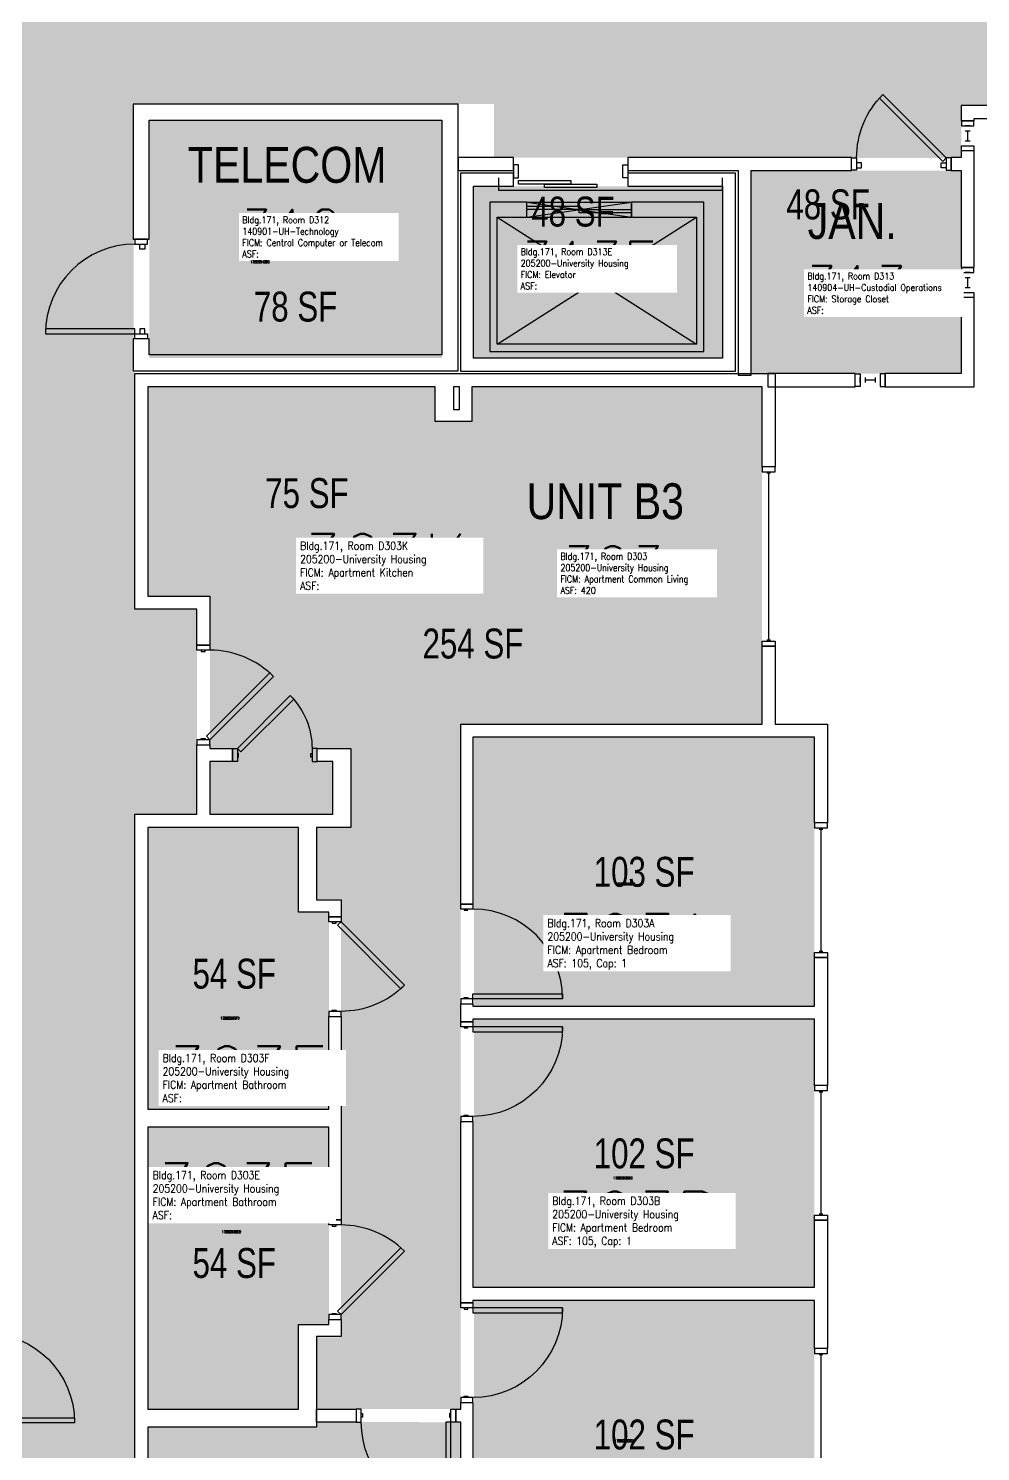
# Model space of a CAD drawing. Header units: inches. Extents: x -102 to 1651, y 245 to 1632.
# Drawn here: x 194 to 576, y 729 to 1301 of the extents above; entities that cross this region are included whole.
import ezdxf
from ezdxf.enums import TextEntityAlignment as Align

# ---------------------------------------------------------------- set-up
doc = ezdxf.new("R2010")
doc.units = ezdxf.units.IN
doc.header["$LTSCALE"] = 48
doc.header["$MEASUREMENT"] = 0
for name, color, linetype in [('A-AREA-IDEN', 1, 'Continuous'), ('A-DOOR', 2, 'Continuous'), ('A-GLAZ', 1, 'Continuous'), ('A-IDEN-RNUM', 7, 'Continuous'), ('A-IDEN-SNUM', 4, 'Continuous'), ('A-IDEN-VNUM', 4, 'Continuous'), ('A-WALL', 5, 'Continuous'), ('AREA-TEXT', 3, 'Continuous'), ('Rooms-Category-Color', 7, 'Continuous'), ('Rooms-College-Color', 7, 'Continuous'), ('Rooms-Department-Color', 7, 'Continuous'), ('Rooms-Division-Color', 7, 'Continuous'), ('Rooms-Information', 7, 'Continuous')]:
    doc.layers.add(name, color=color, linetype=linetype)
doc.styles.add('AREA', font='arial.ttf', dxfattribs={"width": 0.75, "height": 12})
doc.styles.add('ROOMSNUMBER', font='txt.shx', dxfattribs={"height": 0.03})
doc.styles.add('ROOMVNUMBER', font='simplex.shx', dxfattribs={"width": 0.85})
doc.styles.get("Standard").update_dxf_attribs({"font": 'ARIALN.TTF'})

msp = doc.modelspace()

# ---------------------------------------------------------------- hatches: boundary and pattern name
at = {"layer": 'Rooms-Category-Color', "true_color": 0xadadad}
for points in [[(977.88, 1269.75), (977.88, 1273.75), (989.63, 1273.75), (989.63, 1275.75), (993.75, 1275.75), (992, 1347.75), (989.63, 1347.75), (989.63, 1349.75), (977.88, 1349.75), (977.88, 1353.75), (615.09, 1353.75), (615.09, 1378.75), (532.77, 1378.75), (532.77, 1353.75), (348.73, 1353.75), (348.73, 1378.75), (266.41, 1378.75), (266.41, 1353.75), (176.62, 1353.75), (176.62, 1264.36), (151.63, 1264.36), (151.63, 1182.03), (176.62, 1182.03), (176.62, 594.37), (236.63, 594.37), (236.63, 985.16), (261.63, 985.16), (261.63, 1067.48), (236.63, 1067.48), (236, 1270.38), (381, 1270.38), (381, 1248.88), (526.58, 1248.87), (526.58, 1248.75), (568.58, 1248.75), (568.58, 1269.75), (654.53, 1269.75), (654.53, 1293.75), (900.22, 1293.75), (900.22, 1269.75)], [(472.75, 1237.37), (372.75, 1237.37), (372.75, 1168.37), (472.75, 1168.37)]]:
    msp.add_hatch(color=253, dxfattribs=at).paths.add_polyline_path(points)
at = {"layer": 'Rooms-Category-Color', "true_color": 0xe3c5e1}
msp.add_hatch(color=254, dxfattribs=at).paths.add_polyline_path([(360, 1168.38), (360, 1263.88), (242.5, 1263.88), (242.5, 1168.38)])
at = {"layer": 'Rooms-Category-Color', "true_color": 0x728ef3}
for points in [[(484.25, 1243.62), (568.58, 1243.62), (568.58, 1162.13), (484.25, 1162.13)], [(241.86, 1072.73), (371.98, 1072.73), (371.98, 1142.87), (357.36, 1142.87), (357.36, 1156.87), (241.86, 1156.87)], [(371.98, 1156.87), (371.98, 1072.73), (266.86, 1072.73), (266.86, 1011.61), (275.81, 1011.61), (275.81, 1006.36), (266.86, 1006.36), (266.86, 985.16), (316.23, 985.16), (316.23, 1006.36), (309.81, 1006.36), (309.81, 1011.61), (323.48, 1011.61), (323.48, 979.91), (309.61, 979.91), (309.61, 951.16), (319.48, 951.16), (319.48, 775.12), (309.61, 775.12), (309.61, 746.37), (367.61, 746.37), (367.61, 1021.37), (488.61, 1021.37), (488.61, 1156.87)], [(509.63, 1016.08), (509.63, 908.08), (372.88, 908.08), (372.88, 1016.08)], [(241.88, 866.72), (314.63, 866.72), (314.63, 945.86), (302.38, 945.86), (302.38, 979.86), (241.88, 979.86)], [(509.63, 795.2), (372.88, 795.2), (372.88, 902.83), (509.63, 902.83)], [(241.88, 746.33), (302.38, 746.33), (302.38, 780.33), (314.63, 780.33), (314.63, 859.47), (241.88, 859.47)], [(372.88, 682.33), (509.63, 682.33), (509.63, 789.95), (372.88, 789.95)], [(241.88, 622.33), (367.63, 622.33), (367.63, 741.08), (309.63, 741.12), (309.63, 739.12), (241.88, 739.12)]]:
    msp.add_hatch(color=171, dxfattribs=at).paths.add_polyline_path(points)
at = {"layer": 'Rooms-College-Color', "true_color": 0xadadad}
for points in [[(977.88, 1269.75), (977.88, 1273.75), (989.63, 1273.75), (989.63, 1275.75), (993.75, 1275.75), (992, 1347.75), (989.63, 1347.75), (989.63, 1349.75), (977.88, 1349.75), (977.88, 1353.75), (615.09, 1353.75), (615.09, 1378.75), (532.77, 1378.75), (532.77, 1353.75), (348.73, 1353.75), (348.73, 1378.75), (266.41, 1378.75), (266.41, 1353.75), (176.62, 1353.75), (176.62, 1264.36), (151.63, 1264.36), (151.63, 1182.03), (176.62, 1182.03), (176.62, 594.37), (236.63, 594.37), (236.63, 985.16), (261.63, 985.16), (261.63, 1067.48), (236.63, 1067.48), (236, 1270.38), (381, 1270.38), (381, 1248.88), (526.58, 1248.87), (526.58, 1248.75), (568.58, 1248.75), (568.58, 1269.75), (654.53, 1269.75), (654.53, 1293.75), (900.22, 1293.75), (900.22, 1269.75)], [(360, 1168.38), (360, 1263.88), (242.5, 1263.88), (242.5, 1168.38)], [(484.25, 1243.62), (568.58, 1243.62), (568.58, 1162.13), (484.25, 1162.13)], [(472.75, 1237.37), (372.75, 1237.37), (372.75, 1168.37), (472.75, 1168.37)], [(241.86, 1072.73), (371.98, 1072.73), (371.98, 1142.87), (357.36, 1142.87), (357.36, 1156.87), (241.86, 1156.87)], [(371.98, 1156.87), (371.98, 1072.73), (266.86, 1072.73), (266.86, 1011.61), (275.81, 1011.61), (275.81, 1006.36), (266.86, 1006.36), (266.86, 985.16), (316.23, 985.16), (316.23, 1006.36), (309.81, 1006.36), (309.81, 1011.61), (323.48, 1011.61), (323.48, 979.91), (309.61, 979.91), (309.61, 951.16), (319.48, 951.16), (319.48, 775.12), (309.61, 775.12), (309.61, 746.37), (367.61, 746.37), (367.61, 1021.37), (488.61, 1021.37), (488.61, 1156.87)], [(509.63, 1016.08), (509.63, 908.08), (372.88, 908.08), (372.88, 1016.08)], [(241.88, 866.72), (314.63, 866.72), (314.63, 945.86), (302.38, 945.86), (302.38, 979.86), (241.88, 979.86)], [(509.63, 795.2), (372.88, 795.2), (372.88, 902.83), (509.63, 902.83)], [(241.88, 746.33), (302.38, 746.33), (302.38, 780.33), (314.63, 780.33), (314.63, 859.47), (241.88, 859.47)], [(372.88, 682.33), (509.63, 682.33), (509.63, 789.95), (372.88, 789.95)], [(241.88, 622.33), (367.63, 622.33), (367.63, 741.08), (309.63, 741.12), (309.63, 739.12), (241.88, 739.12)]]:
    msp.add_hatch(color=253, dxfattribs=at).paths.add_polyline_path(points)
at = {"layer": 'Rooms-Department-Color', "true_color": 0xacacac}
for points in [[(977.88, 1269.75), (977.88, 1273.75), (989.63, 1273.75), (989.63, 1275.75), (993.75, 1275.75), (992, 1347.75), (989.63, 1347.75), (989.63, 1349.75), (977.88, 1349.75), (977.88, 1353.75), (615.09, 1353.75), (615.09, 1378.75), (532.77, 1378.75), (532.77, 1353.75), (348.73, 1353.75), (348.73, 1378.75), (266.41, 1378.75), (266.41, 1353.75), (176.62, 1353.75), (176.62, 1264.36), (151.63, 1264.36), (151.63, 1182.03), (176.62, 1182.03), (176.62, 594.37), (236.63, 594.37), (236.63, 985.16), (261.63, 985.16), (261.63, 1067.48), (236.63, 1067.48), (236, 1270.38), (381, 1270.38), (381, 1248.88), (526.58, 1248.87), (526.58, 1248.75), (568.58, 1248.75), (568.58, 1269.75), (654.53, 1269.75), (654.53, 1293.75), (900.22, 1293.75), (900.22, 1269.75)], [(472.75, 1237.37), (372.75, 1237.37), (372.75, 1168.37), (472.75, 1168.37)]]:
    msp.add_hatch(color=253, dxfattribs=at).paths.add_polyline_path(points)
at = {"layer": 'Rooms-Department-Color', "true_color": 0x604aed}
for points in [[(360, 1168.38), (360, 1263.88), (242.5, 1263.88), (242.5, 1168.38)], [(484.25, 1243.62), (568.58, 1243.62), (568.58, 1162.13), (484.25, 1162.13)], [(241.86, 1072.73), (371.98, 1072.73), (371.98, 1142.87), (357.36, 1142.87), (357.36, 1156.87), (241.86, 1156.87)], [(371.98, 1156.87), (371.98, 1072.73), (266.86, 1072.73), (266.86, 1011.61), (275.81, 1011.61), (275.81, 1006.36), (266.86, 1006.36), (266.86, 985.16), (316.23, 985.16), (316.23, 1006.36), (309.81, 1006.36), (309.81, 1011.61), (323.48, 1011.61), (323.48, 979.91), (309.61, 979.91), (309.61, 951.16), (319.48, 951.16), (319.48, 775.12), (309.61, 775.12), (309.61, 746.37), (367.61, 746.37), (367.61, 1021.37), (488.61, 1021.37), (488.61, 1156.87)], [(509.63, 1016.08), (509.63, 908.08), (372.88, 908.08), (372.88, 1016.08)], [(241.88, 866.72), (314.63, 866.72), (314.63, 945.86), (302.38, 945.86), (302.38, 979.86), (241.88, 979.86)], [(509.63, 795.2), (372.88, 795.2), (372.88, 902.83), (509.63, 902.83)], [(241.88, 746.33), (302.38, 746.33), (302.38, 780.33), (314.63, 780.33), (314.63, 859.47), (241.88, 859.47)], [(372.88, 682.33), (509.63, 682.33), (509.63, 789.95), (372.88, 789.95)], [(241.88, 622.33), (367.63, 622.33), (367.63, 741.08), (309.63, 741.12), (309.63, 739.12), (241.88, 739.12)]]:
    msp.add_hatch(color=173, dxfattribs=at).paths.add_polyline_path(points)
at = {"layer": 'Rooms-Division-Color', "true_color": 0xadadad}
for points in [[(977.88, 1269.75), (977.88, 1273.75), (989.63, 1273.75), (989.63, 1275.75), (993.75, 1275.75), (992, 1347.75), (989.63, 1347.75), (989.63, 1349.75), (977.88, 1349.75), (977.88, 1353.75), (615.09, 1353.75), (615.09, 1378.75), (532.77, 1378.75), (532.77, 1353.75), (348.73, 1353.75), (348.73, 1378.75), (266.41, 1378.75), (266.41, 1353.75), (176.62, 1353.75), (176.62, 1264.36), (151.63, 1264.36), (151.63, 1182.03), (176.62, 1182.03), (176.62, 594.37), (236.63, 594.37), (236.63, 985.16), (261.63, 985.16), (261.63, 1067.48), (236.63, 1067.48), (236, 1270.38), (381, 1270.38), (381, 1248.88), (526.58, 1248.87), (526.58, 1248.75), (568.58, 1248.75), (568.58, 1269.75), (654.53, 1269.75), (654.53, 1293.75), (900.22, 1293.75), (900.22, 1269.75)], [(472.75, 1237.37), (372.75, 1237.37), (372.75, 1168.37), (472.75, 1168.37)]]:
    msp.add_hatch(color=253, dxfattribs=at).paths.add_polyline_path(points)
at = {"layer": 'Rooms-Division-Color', "true_color": 0x604aed}
for points in [[(360, 1168.38), (360, 1263.88), (242.5, 1263.88), (242.5, 1168.38)], [(484.25, 1243.62), (568.58, 1243.62), (568.58, 1162.13), (484.25, 1162.13)], [(241.86, 1072.73), (371.98, 1072.73), (371.98, 1142.87), (357.36, 1142.87), (357.36, 1156.87), (241.86, 1156.87)], [(371.98, 1156.87), (371.98, 1072.73), (266.86, 1072.73), (266.86, 1011.61), (275.81, 1011.61), (275.81, 1006.36), (266.86, 1006.36), (266.86, 985.16), (316.23, 985.16), (316.23, 1006.36), (309.81, 1006.36), (309.81, 1011.61), (323.48, 1011.61), (323.48, 979.91), (309.61, 979.91), (309.61, 951.16), (319.48, 951.16), (319.48, 775.12), (309.61, 775.12), (309.61, 746.37), (367.61, 746.37), (367.61, 1021.37), (488.61, 1021.37), (488.61, 1156.87)], [(509.63, 1016.08), (509.63, 908.08), (372.88, 908.08), (372.88, 1016.08)], [(241.88, 866.72), (314.63, 866.72), (314.63, 945.86), (302.38, 945.86), (302.38, 979.86), (241.88, 979.86)], [(509.63, 795.2), (372.88, 795.2), (372.88, 902.83), (509.63, 902.83)], [(241.88, 746.33), (302.38, 746.33), (302.38, 780.33), (314.63, 780.33), (314.63, 859.47), (241.88, 859.47)], [(372.88, 682.33), (509.63, 682.33), (509.63, 789.95), (372.88, 789.95)], [(241.88, 622.33), (367.63, 622.33), (367.63, 741.08), (309.63, 741.12), (309.63, 739.12), (241.88, 739.12)]]:
    msp.add_hatch(color=173, dxfattribs=at).paths.add_polyline_path(points)

# ---------------------------------------------------------------- linework, layer by layer
at = {"layer": 'A-DOOR'}
for p, q in [((535.71, 1272.79), (537.12, 1274.21)), ((561.17, 1247.34), (535.71, 1272.79)), ((537.12, 1274.21), (562.58, 1248.75)), ((390.75, 1246), (388.75, 1246)), ((388.75, 1246), (388.75, 1240.75)), ((390.75, 1240.75), (390.75, 1246)), ((432.75, 1246), (434.75, 1246)), ((432.75, 1240.75), (432.75, 1246)), ((434.75, 1246), (434.75, 1240.75)), ((524.58, 1243.75), (524.58, 1248.75)), ((524.58, 1248.75), (526.58, 1248.75)), ((526.58, 1248.75), (526.58, 1243.75)), ((528.58, 1246.75), (526.58, 1246.75)), ((526.58, 1246.75), (526.58, 1244.75)), ((528.58, 1244.75), (528.58, 1246.75)), ((560.58, 1244.75), (560.58, 1246.75)), ((560.58, 1246.75), (562.58, 1246.75)), ((562.58, 1248.75), (561.17, 1247.34)), ((564.58, 1248.75), (562.58, 1248.75)), ((562.58, 1248.75), (562.58, 1243.75)), ((562.58, 1246.75), (562.58, 1244.75)), ((564.58, 1243.75), (564.58, 1248.75)), ((382.75, 1240.75), (382.75, 1235.75)), ((388.75, 1240.75), (390.75, 1240.75)), ((434.75, 1240.75), (432.75, 1240.75)), ((472.75, 1235.75), (472.75, 1240.75)), ((526.58, 1243.75), (524.58, 1243.75)), ((526.58, 1244.75), (528.58, 1244.75)), ((562.58, 1244.75), (560.58, 1244.75)), ((562.58, 1243.75), (564.58, 1243.75)), ((382.75, 1235.75), (472.75, 1235.75)), ((394.15, 1228), (394.15, 1229.37)), ((394.15, 1229.37), (415.15, 1229.37)), ((415.15, 1229.37), (415.15, 1228)), ((415.15, 1228), (394.15, 1228)), ((415.15, 1226.62), (415.15, 1228)), ((415.15, 1228), (436.15, 1228)), ((436.15, 1226.62), (415.15, 1226.62)), ((436.15, 1228), (436.15, 1226.62)), ((241.75, 1216.13), (236.75, 1216.13)), ((236.75, 1216.13), (236.75, 1214.13)), ((236.75, 1214.13), (241.75, 1214.13)), ((238.75, 1212.13), (238.75, 1214.13)), ((238.75, 1214.13), (240.75, 1214.13)), ((240.75, 1212.13), (238.75, 1212.13)), ((240.75, 1214.13), (240.75, 1212.13)), ((241.75, 1214.13), (241.75, 1216.13)), ((236.75, 1180.13), (200.75, 1180.13)), ((200.75, 1180.13), (200.75, 1178.13)), ((200.75, 1178.13), (236.75, 1178.13)), ((236.75, 1178.13), (236.75, 1180.13)), ((236.75, 1176.13), (236.75, 1178.13)), ((236.75, 1178.13), (241.75, 1178.13)), ((240.75, 1180.13), (238.75, 1180.13)), ((238.75, 1180.13), (238.75, 1178.13)), ((238.75, 1178.13), (240.75, 1178.13)), ((240.75, 1178.13), (240.75, 1180.13)), ((241.75, 1178.13), (241.75, 1176.13)), ((241.75, 1176.13), (236.75, 1176.13))]:
    msp.add_line(p, q, dxfattribs=at)
for points in [[(390.75, 1238.25), (390.75, 1239.62), (411.75, 1239.62), (411.75, 1238.25)], [(401.25, 1236.87), (401.25, 1238.25), (422.25, 1238.25), (422.25, 1236.87)], [(261.63, 1051.09), (261.63, 1053.09), (266.88, 1053.09), (266.88, 1051.09)], [(263.38, 1051.09), (263.38, 1050.59), (264.88, 1050.59), (264.88, 1051.09)], [(266.88, 1015.09), (265.46, 1016.51), (290.92, 1041.96), (292.33, 1040.55)], [(277.88, 1011.61), (279.29, 1010.19), (300.5, 1031.41), (299.09, 1032.82)], [(261.63, 1015.09), (261.63, 1013.09), (266.88, 1013.09), (266.88, 1015.09)], [(263.38, 1015.09), (263.38, 1015.59), (264.88, 1015.59), (264.88, 1015.09)], [(277.88, 1006.36), (275.88, 1006.36), (275.88, 1011.61), (277.88, 1011.61)], [(307.88, 1006.36), (309.88, 1006.36), (309.88, 1011.61), (307.88, 1011.61)], [(277.88, 1008.11), (278.38, 1008.11), (278.38, 1009.61), (277.88, 1009.61)], [(307.88, 1008.11), (307.38, 1008.11), (307.38, 1009.61), (307.88, 1009.61)], [(367.63, 947.12), (367.63, 949.12), (372.5, 949.12), (372.5, 947.12)], [(314.63, 942.02), (314.63, 944.02), (319.5, 944.02), (319.5, 942.02)], [(369, 947.12), (369, 946.62), (370.5, 946.62), (370.5, 947.12)], [(316, 942.02), (316, 941.52), (317.5, 941.52), (317.5, 942.02)], [(319.5, 942.02), (318.09, 940.6), (343.54, 915.15), (344.96, 916.56)], [(367.63, 911.12), (367.63, 909.12), (372.5, 909.12), (372.5, 911.12)], [(369, 911.12), (369, 911.62), (370.5, 911.62), (370.5, 911.12)], [(372.5, 911.12), (372.5, 913.12), (408.5, 913.12), (408.5, 911.12)], [(314.63, 906.02), (314.63, 904.02), (319.5, 904.02), (319.5, 906.02)], [(316, 906.02), (316, 906.52), (317.5, 906.52), (317.5, 906.02)], [(367.63, 899.87), (367.63, 901.87), (372.5, 901.87), (372.5, 899.87)], [(369, 899.87), (369, 899.37), (370.5, 899.37), (370.5, 899.87)], [(372.5, 899.87), (372.5, 897.87), (408.5, 897.87), (408.5, 899.87)], [(367.63, 863.87), (367.63, 861.87), (372.5, 861.87), (372.5, 863.87)], [(369, 863.87), (369, 864.37), (370.5, 864.37), (370.5, 863.87)], [(314.63, 820.27), (314.63, 822.27), (319.5, 822.27), (319.5, 820.27)], [(316, 820.27), (316, 819.77), (317.5, 819.77), (317.5, 820.27)], [(319.5, 784.27), (318.09, 785.68), (343.54, 811.14), (344.96, 809.72)], [(367.63, 787), (367.63, 789), (372.5, 789), (372.5, 787)], [(314.63, 784.27), (314.63, 782.27), (319.5, 782.27), (319.5, 784.27)], [(316, 784.27), (316, 784.77), (317.5, 784.77), (317.5, 784.27)], [(369, 787), (369, 786.5), (370.5, 786.5), (370.5, 787)], [(372.5, 787), (372.5, 785), (408.5, 785), (408.5, 787)], [(367.63, 751), (367.63, 749), (372.5, 749), (372.5, 751)], [(369, 751), (369, 751.5), (370.5, 751.5), (370.5, 751)], [(176.5, 740.87), (176.5, 742.87), (212.5, 742.87), (212.5, 740.87)], [(327.63, 746.37), (325.63, 746.37), (325.63, 741.12), (327.63, 741.12)], [(327.63, 744.62), (328.13, 744.62), (328.13, 743.12), (327.63, 743.12)], [(363.63, 744.62), (363.13, 744.62), (363.13, 743.12), (363.63, 743.12)], [(363.63, 746.37), (365.63, 746.37), (365.63, 741.12), (363.63, 741.12)], [(363.63, 741.12), (361.63, 741.12), (361.63, 705.12), (363.63, 705.12)]]:
    msp.add_lwpolyline(points, close=True, dxfattribs=at)
at = {"layer": 'A-DOOR', "extrusion": (0, 0, -1)}
for centre, radius, start, end in [((-562.58, 1248.75), 36, 0, 45), ((-277.88, 1011.61), 30, 135, 180), ((-319.5, 942.02), 36, 225, 270), ((-372.5, 899.87), 36, 180, 270), ((-372.5, 787), 36, 180, 270), ((-176.5, 740.87), 36, 90, 180), ((-363.63, 741.12), 36, 270, 0)]:
    msp.add_arc(centre, radius, start, end, dxfattribs=at)
at = {"layer": 'A-DOOR'}
for centre, start, end in [((236.75, 1178.13), 90, 180), ((266.88, 1015.09), 45, 90), ((372.5, 911.12), 0, 90), ((319.5, 784.27), 45, 90)]:
    msp.add_arc(centre, 36, start, end, dxfattribs=at)
at = {"layer": 'A-GLAZ'}
for p, q in [((573.71, 1263.63), (568.71, 1263.63)), ((568.71, 1263.63), (568.71, 1261.63)), ((573.71, 1261.63), (573.71, 1263.63)), ((568.71, 1261.63), (573.71, 1261.63)), ((572.21, 1261.63), (570.21, 1261.63)), ((570.21, 1259.63), (572.21, 1259.63)), ((571.21, 1255.63), (571.21, 1259.63)), ((568.71, 1251.63), (568.71, 1253.63)), ((568.71, 1253.63), (573.71, 1253.63)), ((573.71, 1251.63), (568.71, 1251.63)), ((570.21, 1255.63), (572.21, 1255.63)), ((570.21, 1253.63), (572.21, 1253.63)), ((573.71, 1253.63), (573.71, 1251.63)), ((573.71, 1204.67), (568.71, 1204.67)), ((568.71, 1204.67), (568.71, 1202.67)), ((568.71, 1202.67), (573.71, 1202.67)), ((572.21, 1202.67), (570.21, 1202.67)), ((570.21, 1200.67), (572.21, 1200.67)), ((571.21, 1196.67), (571.21, 1200.67)), ((573.71, 1202.67), (573.71, 1204.67)), ((568.71, 1192.67), (568.71, 1194.67)), ((568.71, 1194.67), (573.71, 1194.67)), ((570.21, 1196.67), (572.21, 1196.67)), ((570.21, 1194.67), (572.21, 1194.67)), ((573.71, 1194.67), (573.71, 1192.67)), ((573.71, 1192.67), (568.71, 1192.67)), ((526.04, 1157), (526.04, 1162)), ((526.04, 1162), (528.04, 1162)), ((528.04, 1162), (528.04, 1157)), ((528.04, 1158.5), (528.04, 1160.5)), ((530.04, 1160.5), (530.04, 1158.5)), ((534.04, 1160.5), (534.04, 1158.5)), ((538.04, 1162), (536.04, 1162)), ((536.04, 1162), (536.04, 1157)), ((536.04, 1160.5), (536.04, 1158.5)), ((538.04, 1157), (538.04, 1162)), ((528.04, 1157), (526.04, 1157)), ((534.04, 1159.5), (530.04, 1159.5)), ((536.04, 1157), (538.04, 1157)), ((490.5, 1122.25), (492, 1122.25)), ((491.25, 1122.25), (491.25, 1055.25)), ((490.5, 1055.25), (492, 1055.25)), ((511.5, 979.22), (513, 979.22)), ((512.25, 979.22), (512.25, 930.22)), ((511.5, 930.22), (513, 930.22)), ((511.5, 873.75), (513, 873.75)), ((512.25, 873.75), (512.25, 824.75)), ((511.5, 824.75), (513, 824.75)), ((511.5, 768.22), (513, 768.22)), ((512.25, 768.22), (512.25, 719.22))]:
    msp.add_line(p, q, dxfattribs=at)
for points in [[(493.88, 1122.75), (493.88, 1124.75), (488.63, 1124.75), (488.63, 1122.75)], [(493.88, 1054.75), (493.88, 1052.75), (488.63, 1052.75), (488.63, 1054.75)], [(514.88, 979.72), (514.88, 981.72), (509.63, 981.72), (509.63, 979.72)], [(514.88, 929.72), (514.88, 927.72), (509.63, 927.72), (509.63, 929.72)], [(514.88, 874.25), (514.88, 876.25), (509.63, 876.25), (509.63, 874.25)], [(514.88, 824.25), (514.88, 822.25), (509.63, 822.25), (509.63, 824.25)], [(514.88, 768.72), (514.88, 770.72), (509.63, 770.72), (509.63, 768.72)]]:
    msp.add_lwpolyline(points, close=True, dxfattribs=at)
at = {"layer": 'A-WALL'}
for p, q in [((366.5, 1270.38), (236, 1270.38)), ((236, 1270.38), (236, 1216.13)), ((366.5, 1163.19), (366.5, 1270.38)), ((568.58, 1269.75), (568.58, 1263.63)), ((587.76, 1269.75), (568.58, 1269.75)), ((242.5, 1263.88), (360, 1263.88)), ((242.5, 1216.13), (242.5, 1263.88)), ((360, 1263.88), (360, 1169.69)), ((568.58, 1263.63), (573.83, 1263.63)), ((573.83, 1263.63), (573.83, 1264.5)), ((573.83, 1264.5), (587.76, 1264.5)), ((573.83, 1251.63), (568.58, 1251.63)), ((568.58, 1251.63), (568.58, 1248.87)), ((573.83, 1204.67), (573.83, 1251.63)), ((388.75, 1248.87), (366.5, 1248.87)), ((366.5, 1248.87), (366.5, 1243.62)), ((388.75, 1243.62), (388.75, 1248.87)), ((524.58, 1248.87), (434.75, 1248.87)), ((434.75, 1248.87), (434.75, 1243.62)), ((524.58, 1243.62), (524.58, 1248.87)), ((568.58, 1248.87), (564.58, 1248.87)), ((564.58, 1248.87), (564.58, 1243.62)), ((366.5, 1243.62), (388.75, 1243.62)), ((388.75, 1242.62), (367.5, 1242.62)), ((367.5, 1242.62), (367.5, 1163.12)), ((388.75, 1237.37), (388.75, 1242.62)), ((434.75, 1243.62), (479, 1243.62)), ((478, 1242.62), (434.75, 1242.62)), ((434.75, 1242.62), (434.75, 1237.37)), ((478, 1163.12), (478, 1242.62)), ((479, 1243.62), (479, 1161.5)), ((484.25, 1161.5), (484.25, 1243.62)), ((484.25, 1243.62), (524.58, 1243.62)), ((564.58, 1243.62), (568.58, 1243.62)), ((568.58, 1243.62), (568.58, 1204.67)), ((372.75, 1237.37), (388.75, 1237.37)), ((372.75, 1168.37), (372.75, 1237.37)), ((434.75, 1237.37), (472.75, 1237.37)), ((472.75, 1237.37), (472.75, 1168.37)), ((394.15, 1231), (379.26, 1231)), ((379.26, 1231), (379.26, 1171.01)), ((394.15, 1225), (394.15, 1231)), ((394.15, 1231), (436.15, 1231)), ((394.15, 1225), (394.15, 1231)), ((394.15, 1231), (436.15, 1225)), ((394.15, 1225), (436.15, 1231)), ((436.15, 1231), (436.15, 1225)), ((465.26, 1231), (436.15, 1231)), ((436.15, 1225), (436.15, 1231)), ((465.26, 1174.01), (465.26, 1231)), ((382.26, 1225), (394.15, 1225)), ((382.26, 1174.01), (382.26, 1225)), ((382.26, 1225), (462.26, 1174)), ((382.26, 1174), (462.26, 1225)), ((394.15, 1225), (436.15, 1225)), ((436.15, 1225), (462.26, 1225)), ((462.26, 1225), (462.26, 1174.01)), ((236, 1216.13), (242.5, 1216.13)), ((568.58, 1204.67), (573.83, 1204.67)), ((573.83, 1192.67), (568.58, 1192.67)), ((568.58, 1192.67), (568.58, 1162.13)), ((573.83, 1156.88), (573.83, 1192.67)), ((236, 1176.13), (236, 1163.19)), ((242.5, 1176.13), (236, 1176.13)), ((242.5, 1169.69), (242.5, 1176.13)), ((462.26, 1174.01), (382.26, 1174.01)), ((465.27, 1174.01), (465.26, 1174.01)), ((465.27, 1171.01), (465.27, 1174.01)), ((360, 1169.69), (242.5, 1169.69)), ((472.75, 1168.37), (372.75, 1168.37)), ((379.26, 1171.01), (462.26, 1171.01)), ((462.26, 1171.01), (462.26, 1171)), ((462.26, 1171), (465.26, 1171)), ((465.26, 1171.01), (465.27, 1171.01)), ((465.26, 1171), (465.26, 1171.01)), ((236, 1163.19), (366.5, 1163.19)), ((236.63, 1067.48), (236.63, 1162.12)), ((236.63, 1162.12), (493.88, 1162.12)), ((367.5, 1163.12), (478, 1163.12)), ((479, 1161.5), (484.25, 1161.5)), ((526.04, 1162.13), (490.87, 1162.12)), ((490.87, 1162.12), (490.87, 1156.87)), ((493.88, 1162.12), (493.88, 1124.75)), ((526.04, 1156.88), (526.04, 1162.13)), ((568.58, 1162.13), (538.04, 1162.13)), ((538.04, 1162.13), (538.04, 1156.88)), ((241.88, 1156.87), (241.88, 1072.73)), ((357.38, 1156.87), (241.88, 1156.87)), ((357.38, 1142.87), (357.38, 1156.87)), ((367.13, 1156.87), (364.63, 1156.87)), ((364.63, 1156.87), (364.63, 1147.75)), ((367.13, 1147.75), (367.13, 1156.87)), ((488.63, 1156.87), (372, 1156.87)), ((372, 1156.87), (372, 1142.87)), ((488.63, 1124.75), (488.63, 1156.87)), ((490.87, 1156.87), (526.04, 1156.88)), ((538.04, 1156.88), (573.83, 1156.88)), ((372, 1142.87), (357.38, 1142.87)), ((364.63, 1147.75), (367.13, 1147.75)), ((493.88, 1124.75), (488.63, 1124.75)), ((241.88, 1072.73), (266.88, 1072.73)), ((266.88, 1072.73), (266.88, 1053.09)), ((261.63, 1067.48), (236.63, 1067.48)), ((261.63, 1053.09), (261.63, 1067.48)), ((266.88, 1053.09), (261.63, 1053.09)), ((488.63, 1021.37), (488.63, 1052.75)), ((488.63, 1052.75), (493.88, 1052.75)), ((493.88, 1052.75), (493.88, 1021.37)), ((367.63, 1021.37), (488.63, 1021.37)), ((367.63, 949.12), (367.63, 1021.37)), ((493.88, 1021.37), (514.88, 1021.37)), ((514.88, 1021.37), (514.88, 981.72)), ((261.63, 985.16), (261.63, 1013.09)), ((261.63, 1013.09), (266.88, 1013.09)), ((266.88, 1013.09), (266.88, 1011.61)), ((266.88, 1011.61), (275.88, 1011.61)), ((275.88, 1011.61), (275.88, 1006.36)), ((309.88, 1011.61), (323.5, 1011.61)), ((309.88, 1006.36), (309.88, 1011.61)), ((323.5, 1011.61), (323.5, 979.91)), ((509.63, 1016.12), (372.5, 1016.12)), ((372.5, 1016.12), (372.5, 949.12)), ((509.63, 981.72), (509.63, 1016.12)), ((275.88, 1006.36), (266.88, 1006.36)), ((266.88, 1006.36), (266.88, 985.16)), ((316.25, 1006.36), (309.88, 1006.36)), ((316.25, 985.16), (316.25, 1006.36)), ((236.63, 745.75), (236.63, 985.16)), ((236.63, 985.16), (261.63, 985.16)), ((266.88, 985.16), (316.25, 985.16)), ((241.88, 979.91), (241.88, 866.77)), ((302.38, 979.91), (241.88, 979.91)), ((302.38, 945.91), (302.38, 979.91)), ((309.63, 979.91), (309.63, 950.78)), ((323.5, 979.91), (309.63, 979.91)), ((514.88, 981.72), (509.63, 981.72)), ((309.63, 950.78), (319.5, 950.78)), ((319.5, 950.78), (319.5, 944.02)), ((372.5, 949.12), (367.63, 949.12)), ((314.63, 945.91), (302.38, 945.91)), ((314.63, 944.02), (314.63, 945.91)), ((319.5, 944.02), (314.63, 944.02)), ((509.63, 908.12), (509.63, 927.72)), ((509.63, 927.72), (514.88, 927.72)), ((514.88, 927.72), (514.88, 876.25)), ((367.63, 901.87), (367.63, 909.12)), ((367.63, 909.12), (372.5, 909.12)), ((372.5, 909.12), (372.5, 908.12)), ((314.63, 866.77), (314.63, 904.02)), ((314.63, 904.02), (319.5, 904.02)), ((319.5, 904.02), (319.5, 822.27)), ((372.5, 908.12), (509.63, 908.12)), ((509.63, 902.87), (372.5, 902.87)), ((372.5, 902.87), (372.5, 901.87)), ((509.63, 876.25), (509.63, 902.87)), ((372.5, 901.87), (367.63, 901.87)), ((514.88, 876.25), (509.63, 876.25)), ((241.88, 866.77), (314.63, 866.77)), ((314.63, 859.52), (241.88, 859.52)), ((241.88, 859.52), (241.88, 746.37)), ((314.63, 822.27), (314.63, 859.52)), ((367.63, 789), (367.63, 861.87)), ((367.63, 861.87), (372.5, 861.87)), ((372.5, 861.87), (372.5, 795.25)), ((319.5, 822.27), (314.63, 822.27)), ((509.63, 795.25), (509.63, 822.25)), ((509.63, 822.25), (514.88, 822.25)), ((514.88, 822.25), (514.88, 770.72)), ((372.5, 795.25), (509.63, 795.25)), ((372.5, 789), (367.63, 789)), ((509.63, 790), (372.5, 790)), ((372.5, 790), (372.5, 789)), ((509.63, 770.72), (509.63, 790)), ((302.38, 780.37), (314.63, 780.37)), ((302.38, 746.37), (302.38, 780.37)), ((314.63, 780.37), (314.63, 782.27)), ((314.63, 782.27), (319.5, 782.27)), ((319.5, 782.27), (319.5, 775.5)), ((319.5, 775.5), (309.63, 775.5)), ((309.63, 775.5), (309.63, 739.12)), ((514.88, 770.72), (509.63, 770.72)), ((367.63, 746.37), (367.63, 749)), ((367.63, 749), (372.5, 749)), ((372.5, 749), (372.5, 682.37)), ((236.63, 617.12), (236.63, 745.75)), ((241.88, 746.37), (302.38, 746.37)), ((309.63, 746.37), (325.63, 746.37)), ((309.63, 741.12), (309.63, 746.37)), ((325.63, 746.37), (325.63, 741.12)), ((365.63, 746.37), (367.63, 746.37)), ((365.63, 741.12), (365.63, 746.37)), ((241.88, 739.12), (241.88, 622.37)), ((309.63, 739.12), (241.88, 739.12)), ((325.63, 741.12), (309.63, 741.12)), ((367.63, 741.12), (365.63, 741.12)), ((367.63, 677.75), (367.63, 741.12))]:
    msp.add_line(p, q, dxfattribs=at)

# ---------------------------------------------------------------- texts
at = {"layer": 'A-AREA-IDEN'}
for s, p in [('TELECOM', (297.87, 1238.76)), ('JAN.', (524.81, 1216.18)), ('UNIT B3', (425.63, 1103.69))]:
    msp.add_text(s, height=14.4, dxfattribs=at).set_placement(p, align=Align.CENTER)
at = {"layer": 'A-IDEN-RNUM', "style": 'ROOMSNUMBER', "width": 0.85}
for s, p in [('0312-00', (286.96, 1206.98)), ('0313-E0', (413.48, 1200.48)), ('0313-00', (523.75, 1199.14)), ('0303-K0', (324.35, 1086.9)), ('0303-00', (427.76, 1082.65)), ('0303-A0', (433.68, 957.16)), ('0303-F0', (274.88, 903.29)), ('0303-B0', (432.7, 839.11)), ('0303-E0', (275.49, 817.54)), ('0303-C0', (433.22, 733.61))]:
    msp.add_text(s, height=1, dxfattribs=at).set_placement(p, align=Align.MIDDLE_CENTER)
at = {"layer": 'A-IDEN-SNUM', "style": 'ROOMSNUMBER', "width": 0.85}
for s, p in [('1710D31200', (286.96, 1206.98)), ('1710D313E0', (413.48, 1200.48)), ('1710D31300', (523.75, 1199.14)), ('1710D303K0', (324.35, 1086.9)), ('1710D30300', (427.76, 1082.65)), ('1710D303A0', (433.68, 957.16)), ('1710D303F0', (274.88, 903.29)), ('1710D303B0', (432.7, 839.11)), ('1710D303E0', (275.49, 817.54)), ('1710D303C0', (433.22, 733.61))]:
    msp.add_text(s, height=1, dxfattribs=at).set_placement(p, align=Align.MIDDLE_CENTER)
at = {"layer": 'A-IDEN-VNUM', "style": 'ROOMVNUMBER', "width": 0.85}
for s, height, p in [('312', 19.2, (299.3, 1218.36)), ('313E', 19.2, (418.47, 1205.55)), ('313', 19.2, (526.24, 1195.78)), ('303K', 22.5, (336.77, 1086.58)), ('303', 19.2, (428.62, 1083.29)), ('303A', 22.5, (437.03, 933.96)), ('303F', 22.5, (281.08, 880.88)), ('303E', 22.5, (277.11, 833.85)), ('303B', 22.5, (438.06, 822.44))]:
    msp.add_text(s, height=height, dxfattribs=at).set_placement(p, align=Align.MIDDLE_CENTER)
at = {"layer": 'AREA-TEXT', "style": 'AREA', "width": 0.75}
for s, p in [('48 SF', (515.14, 1230.09)), ('48 SF', (412.67, 1227.19)), ('78 SF', (301.25, 1189.04)), ('75 SF', (305.82, 1114.14)), ('254 SF', (372.5, 1053.74)), ('103 SF', (441.25, 962.08)), ('54 SF', (276.64, 921.18)), ('102 SF', (441.25, 849.02)), ('54 SF', (276.64, 805.01)), ('102 SF', (441.25, 736.14))]:
    msp.add_text(s, height=12, dxfattribs=at).set_placement(p, align=Align.MIDDLE_CENTER)

# ---------------------------------------------------------------- next in the draw order: texts
at = {"layer": 'Rooms-Information', "attachment_point": 7, "style": 'ROOMVNUMBER', "bg_fill": 3, "box_fill_scale": 1.5, "bg_fill_color": 256, "bg_fill_true_color": 13158600, "bg_fill_transparency": 0}
for s, insert, char_height, width in [('Bldg.171, Room D312^M^J140901-UH-Technology^M^JFICM: Central Computer or Telecom^M^JASF: ', (279.87, 1208.76), 2.7429, 61.44), ('Bldg.171, Room D313E^M^J205200-University Housing^M^JFICM: Elevator^M^JASF: ', (391.66, 1195.95), 2.7429, 61.44), ('Bldg.171, Room D313^M^J140904-UH-Custodial Operations^M^JFICM: Storage Closet^M^JASF: ', (506.81, 1186.18), 2.7429, 61.44), ('Bldg.171, Room D303K^M^J205200-University Housing^M^JFICM: Apartment Kitchen^M^JASF: ', (303.08, 1075.33), 3.2143, 72), ('Bldg.171, Room D303^M^J205200-University Housing^M^JFICM: Apartment Common Living^M^JASF: 420', (407.63, 1073.69), 2.7429, 61.44), ('Bldg.171, Room D303A^M^J205200-University Housing^M^JFICM: Apartment Bedroom^M^JASF: 105, Cap: 1', (402.42, 922.71), 3.2143, 72), ('Bldg.171, Room D303F^M^J205200-University Housing^M^JFICM: Apartment Bathroom^M^JASF: ', (247.84, 869.63), 3.2143, 72), ('Bldg.171, Room D303E^M^J205200-University Housing^M^JFICM: Apartment Bathroom^M^JASF: ', (243.87, 822.6), 3.2143, 72), ('Bldg.171, Room D303B^M^J205200-University Housing^M^JFICM: Apartment Bedroom^M^JASF: 105, Cap: 1', (404.36, 811.19), 3.2143, 72)]:
    msp.add_mtext(s, dxfattribs=dict(at, insert=insert, char_height=char_height, width=width))

doc.saveas('drawing.dxf')
